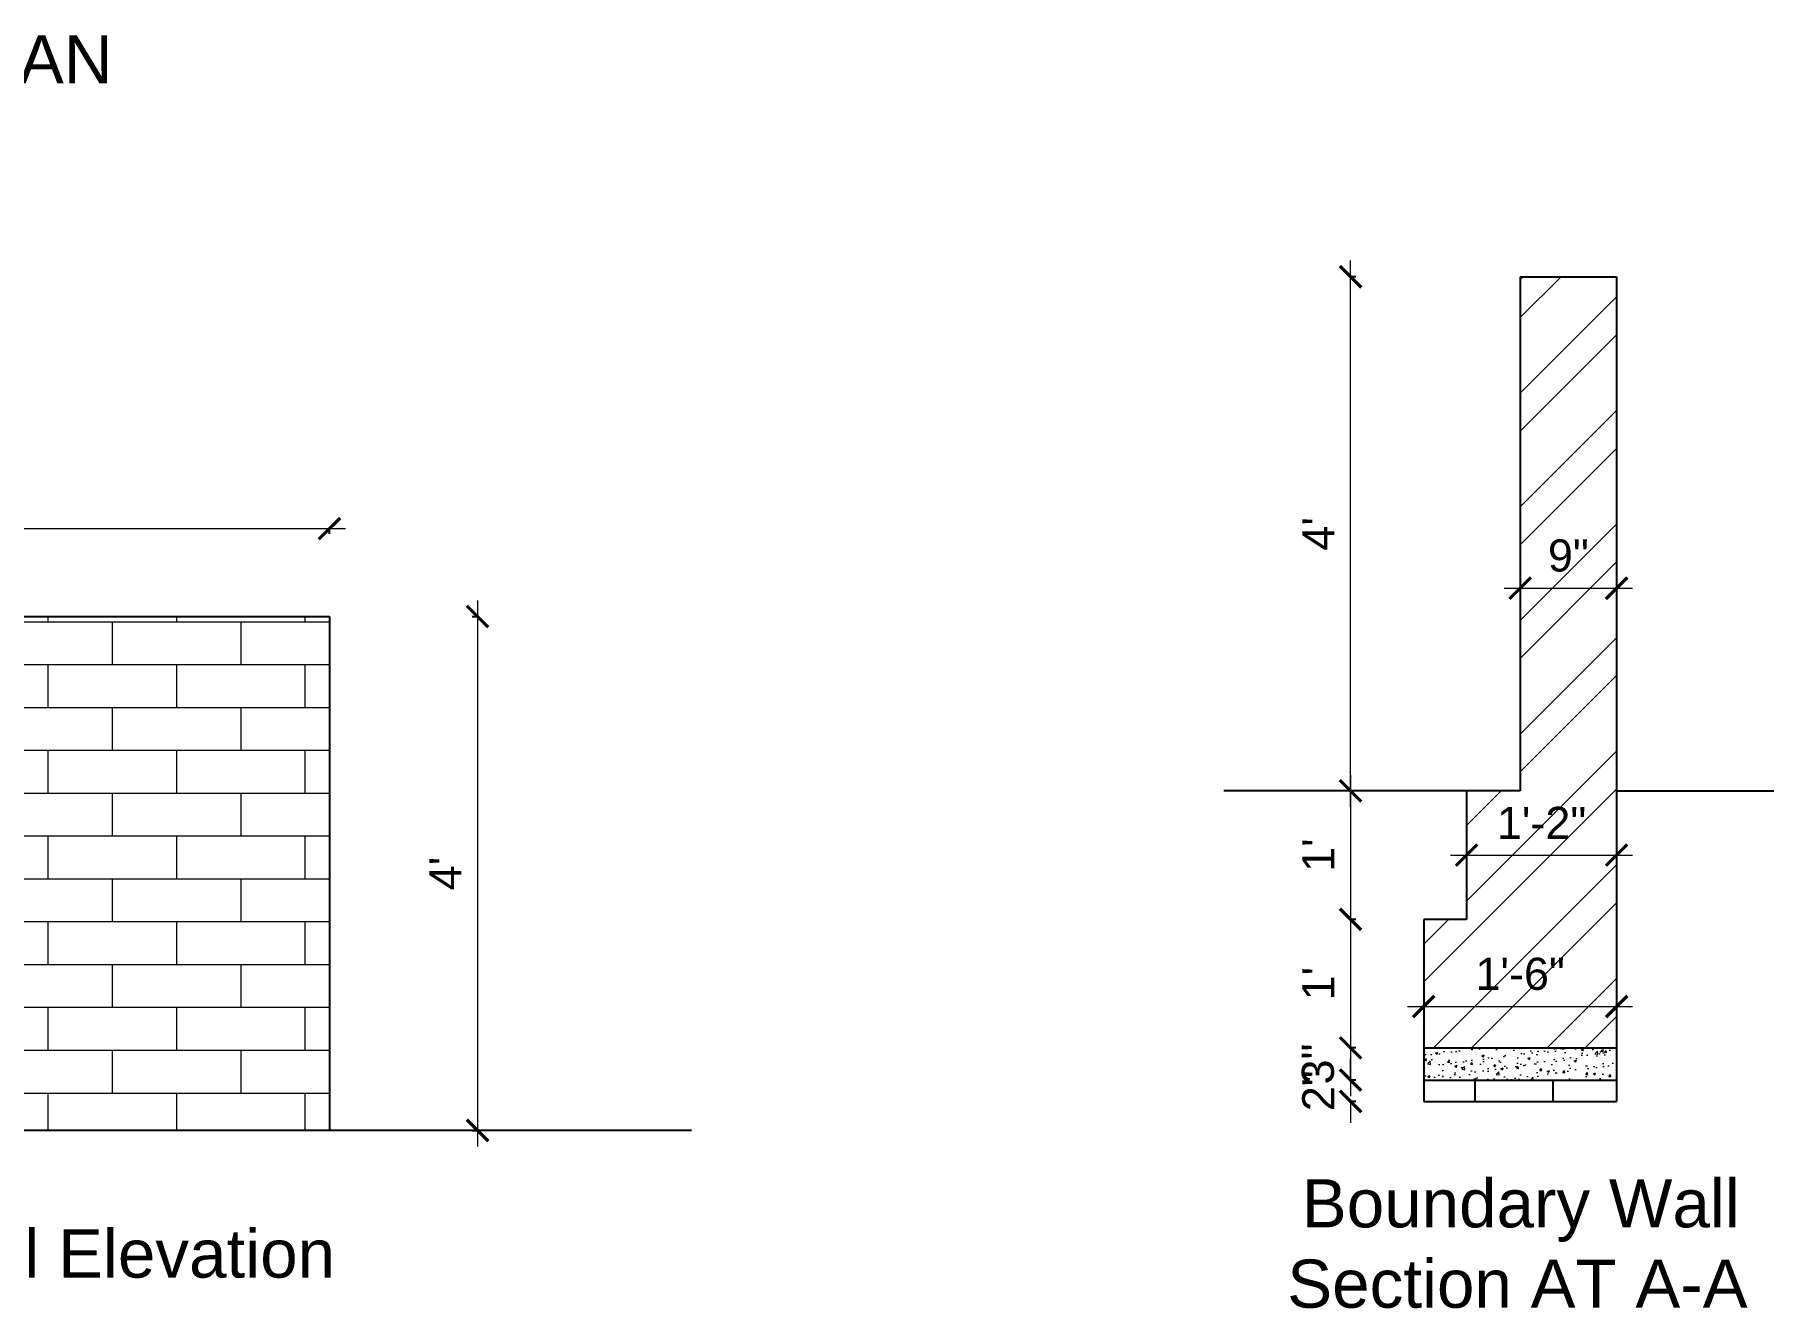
# Model space of a CAD drawing. Header units: inches. Extents: x -12071822 to 12321209, y -1222525 to 1319227.
# Drawn here: x 116787.4 to 117110.1, y 36946.3 to 37184.2 of the extents above; entities that cross this region are included whole.
import ezdxf

# ---------------------------------------------------------------- set-up
doc = ezdxf.new("R2010")
doc.units = ezdxf.units.IN
doc.header["$MEASUREMENT"] = 0
doc.header["$PDMODE"] = 35
for name, color, linetype, lineweight in [('Hatch', 9, 'Continuous', 9), ('TEXT', 255, 'Continuous', 35), ('Windows', 151, 'Continuous', 15)]:
    doc.layers.add(name, color=color, linetype=linetype, lineweight=lineweight)
doc.styles.get("Standard").update_dxf_attribs({"font": 'arial.ttf'})
doc.dimstyles.new('Copy(2) of Standard', dxfattribs={"dimtxt": 6, "dimasz": 4, "dimexe": 0, "dimexo": 6, "dimgap": 3, "dimtad": 1, "dimdec": 0, "dimlfac": 0.5, "dimzin": 0, "dimdsep": 46, "dimlunit": 4, "dimtxsty": 'Standard', "dimblk": 'ARCHTICK', "dimcen": 0.09, "dimdle": 3, "dimclrd": 256, "dimadec": 0, "dimazin": 0, "dimtfac": 1, "dimtdec": 0, "dimtofl": 0, "dimtmove": 0, "dimatfit": 3, "dimfxl": 1, "dimfxlon": 1, "dimtolj": 1, "dimtzin": 0, "dimlwd": -1, "dimarcsym": 0})

# ---------------------------------------------------------------- blocks, each defined once
blk = doc.blocks.new('_ArchTick')
at = {"color": 0, "linetype": 'ByBlock', "const_width": 0.15}
blk.add_lwpolyline([(-0.5, -0.5), (0.5, 0.5)], dxfattribs=at)
blk = doc.blocks.new('*D1612')
at = {"layer": 'Defpoints', "color": 0, "transparency": 16777216}
for p in [(116842.46, 37091.91), (116688.94, 36979.54), (116842.46, 36979.54)]:
    blk.add_point(p, dxfattribs=at)
at = {"layer": 'Windows', "transparency": 16777216}
blk.add_line((116685.94, 37091.91), (116845.46, 37091.91), dxfattribs=at)
at = {"layer": 'Windows', "color": 0, "lineweight": -2, "transparency": 16777216}
for p, q in [((116688.94, 37090.91), (116688.94, 37091.91)), ((116842.46, 37090.91), (116842.46, 37091.91))]:
    blk.add_line(p, q, dxfattribs=at)
at = {"layer": 'Windows', "transparency": 16777216, "xscale": 4, "yscale": 4, "zscale": 4, "rotation": 180}
blk.add_blockref('_ArchTick', (116688.94, 37091.91), dxfattribs=at)
at = {"layer": 'Windows', "transparency": 16777216, "xscale": 4, "yscale": 4, "zscale": 4}
blk.add_blockref('_ArchTick', (116842.46, 37091.91), dxfattribs=at)
at = {"layer": 'Windows', "color": 0, "lineweight": -2, "transparency": 16777216, "insert": (116765.7, 37097.97), "char_height": 6, "attachment_point": 5}
blk.add_mtext('\\A1;6\'-5"', dxfattribs=at)
blk = doc.blocks.new('*D1775')
at = {"layer": 'Defpoints', "color": 0, "transparency": 16777216}
for p in [(116688.94, 37075.51), (116688.94, 36979.54), (116870.1, 36979.54)]:
    blk.add_point(p, dxfattribs=at)
at = {"layer": 'Windows', "color": 0, "lineweight": -2, "transparency": 16777216}
for p, q in [((116869.1, 37075.51), (116870.1, 37075.51)), ((116869.1, 36979.54), (116870.1, 36979.54))]:
    blk.add_line(p, q, dxfattribs=at)
at = {"layer": 'Windows', "transparency": 16777216}
blk.add_line((116870.1, 37078.51), (116870.1, 36976.54), dxfattribs=at)
at = {"layer": 'Windows', "transparency": 16777216, "xscale": 4, "yscale": 4, "zscale": 4}
for p, rotation in [((116870.1, 37075.51), 90), ((116870.1, 36979.54), 270)]:
    blk.add_blockref('_ArchTick', p, dxfattribs=dict(at, rotation=rotation))
at = {"layer": 'Windows', "color": 0, "lineweight": -2, "transparency": 16777216, "insert": (116864.1, 37027.52), "char_height": 6, "attachment_point": 5, "rotation": 90}
blk.add_mtext("\\A1;4'", dxfattribs=at)
blk = doc.blocks.new('*D1776')
at = {"layer": 'Defpoints', "color": 0, "transparency": 16777216}
for p in [(117064.72, 37080.79), (117082.72, 37080.79), (117082.72, 37080.79)]:
    blk.add_point(p, dxfattribs=at)
at = {"layer": 'Windows', "transparency": 16777216}
blk.add_line((117061.72, 37080.79), (117085.72, 37080.79), dxfattribs=at)
at = {"layer": 'Windows', "transparency": 16777216, "xscale": 4, "yscale": 4, "zscale": 4, "rotation": 180}
blk.add_blockref('_ArchTick', (117064.72, 37080.79), dxfattribs=at)
at = {"layer": 'Windows', "transparency": 16777216, "xscale": 4, "yscale": 4, "zscale": 4}
blk.add_blockref('_ArchTick', (117082.72, 37080.79), dxfattribs=at)
at = {"layer": 'Windows', "color": 0, "lineweight": -2, "transparency": 16777216, "insert": (117073.72, 37086.86), "char_height": 6, "attachment_point": 5}
blk.add_mtext('\\A1;9"', dxfattribs=at)
blk = doc.blocks.new('*D1777')
at = {"layer": 'Defpoints', "color": 0, "transparency": 16777216}
for p in [(117054.72, 37030.95), (117082.72, 37030.95), (117082.72, 37030.95)]:
    blk.add_point(p, dxfattribs=at)
at = {"layer": 'Windows', "transparency": 16777216}
blk.add_line((117051.72, 37030.95), (117085.72, 37030.95), dxfattribs=at)
at = {"layer": 'Windows', "transparency": 16777216, "xscale": 4, "yscale": 4, "zscale": 4, "rotation": 180}
blk.add_blockref('_ArchTick', (117054.72, 37030.95), dxfattribs=at)
at = {"layer": 'Windows', "transparency": 16777216, "xscale": 4, "yscale": 4, "zscale": 4}
blk.add_blockref('_ArchTick', (117082.72, 37030.95), dxfattribs=at)
at = {"layer": 'Windows', "color": 0, "lineweight": -2, "transparency": 16777216, "insert": (117068.72, 37036.96), "char_height": 6, "attachment_point": 5}
blk.add_mtext('\\A1;1\'-2"', dxfattribs=at)
blk = doc.blocks.new('*D1778')
at = {"layer": 'Defpoints', "color": 0, "transparency": 16777216}
for p in [(117033.06, 37138.95), (117082.72, 37138.95), (117082.72, 37042.95)]:
    blk.add_point(p, dxfattribs=at)
at = {"layer": 'Windows', "transparency": 16777216}
blk.add_line((117033.06, 37039.95), (117033.06, 37141.95), dxfattribs=at)
at = {"layer": 'Windows', "color": 0, "lineweight": -2, "transparency": 16777216}
for p, q in [((117034.06, 37138.95), (117033.06, 37138.95)), ((117034.06, 37042.95), (117033.06, 37042.95))]:
    blk.add_line(p, q, dxfattribs=at)
at = {"layer": 'Windows', "transparency": 16777216, "xscale": 4, "yscale": 4, "zscale": 4}
for p, rotation in [((117033.06, 37138.95), 90), ((117033.06, 37042.95), 270)]:
    blk.add_blockref('_ArchTick', p, dxfattribs=dict(at, rotation=rotation))
at = {"layer": 'Windows', "color": 0, "lineweight": -2, "transparency": 16777216, "insert": (117027.06, 37090.95), "char_height": 6, "attachment_point": 5, "rotation": 90}
blk.add_mtext("\\A1;4'", dxfattribs=at)
blk = doc.blocks.new('*D1779')
at = {"layer": 'Defpoints', "color": 0, "transparency": 16777216}
for p in [(117054.72, 37042.95), (117033.06, 37018.95), (117046.72, 37018.95)]:
    blk.add_point(p, dxfattribs=at)
at = {"layer": 'Windows', "transparency": 16777216}
blk.add_line((117033.06, 37045.95), (117033.06, 37015.95), dxfattribs=at)
at = {"layer": 'Windows', "color": 0, "lineweight": -2, "transparency": 16777216}
for p, q in [((117034.06, 37042.95), (117033.06, 37042.95)), ((117034.06, 37018.95), (117033.06, 37018.95))]:
    blk.add_line(p, q, dxfattribs=at)
at = {"layer": 'Windows', "transparency": 16777216, "xscale": 4, "yscale": 4, "zscale": 4}
for p, rotation in [((117033.06, 37042.95), 90), ((117033.06, 37018.95), 270)]:
    blk.add_blockref('_ArchTick', p, dxfattribs=dict(at, rotation=rotation))
at = {"layer": 'Windows', "color": 0, "lineweight": -2, "transparency": 16777216, "insert": (117027.04, 37030.95), "char_height": 6, "attachment_point": 5, "rotation": 90}
blk.add_mtext("\\A1;1'", dxfattribs=at)
blk = doc.blocks.new('*D1780')
at = {"layer": 'Defpoints', "color": 0, "transparency": 16777216}
for p in [(117046.72, 37018.95), (117033.06, 36994.95), (117046.72, 36994.95)]:
    blk.add_point(p, dxfattribs=at)
at = {"layer": 'Windows', "transparency": 16777216}
blk.add_line((117033.06, 37021.95), (117033.06, 36991.95), dxfattribs=at)
at = {"layer": 'Windows', "color": 0, "lineweight": -2, "transparency": 16777216}
for p, q in [((117034.06, 37018.95), (117033.06, 37018.95)), ((117034.06, 36994.95), (117033.06, 36994.95))]:
    blk.add_line(p, q, dxfattribs=at)
at = {"layer": 'Windows', "transparency": 16777216, "xscale": 4, "yscale": 4, "zscale": 4}
for p, rotation in [((117033.06, 37018.95), 90), ((117033.06, 36994.95), 270)]:
    blk.add_blockref('_ArchTick', p, dxfattribs=dict(at, rotation=rotation))
at = {"layer": 'Windows', "color": 0, "lineweight": -2, "transparency": 16777216, "insert": (117027.04, 37006.95), "char_height": 6, "attachment_point": 5, "rotation": 90}
blk.add_mtext("\\A1;1'", dxfattribs=at)
blk = doc.blocks.new('*D1781')
at = {"layer": 'Defpoints', "color": 0, "transparency": 16777216}
for p in [(117046.72, 36994.95), (117033.06, 36988.95), (117046.72, 36988.95)]:
    blk.add_point(p, dxfattribs=at)
at = {"layer": 'Windows', "transparency": 16777216}
blk.add_line((117033.06, 36997.95), (117033.06, 36985.95), dxfattribs=at)
at = {"layer": 'Windows', "color": 0, "lineweight": -2, "transparency": 16777216}
for p, q in [((117034.06, 36994.95), (117033.06, 36994.95)), ((117034.06, 36988.95), (117033.06, 36988.95))]:
    blk.add_line(p, q, dxfattribs=at)
at = {"layer": 'Windows', "transparency": 16777216, "xscale": 4, "yscale": 4, "zscale": 4}
for p, rotation in [((117033.06, 36994.95), 90), ((117033.06, 36988.95), 270)]:
    blk.add_blockref('_ArchTick', p, dxfattribs=dict(at, rotation=rotation))
at = {"layer": 'Windows', "color": 0, "lineweight": -2, "transparency": 16777216, "insert": (117026.99, 36991.95), "char_height": 6, "attachment_point": 5, "rotation": 90}
blk.add_mtext('\\A1;3"', dxfattribs=at)
blk = doc.blocks.new('*D1782')
at = {"layer": 'Defpoints', "color": 0, "transparency": 16777216}
for p in [(117046.72, 36988.95), (117033.06, 36984.95), (117046.72, 36984.95)]:
    blk.add_point(p, dxfattribs=at)
at = {"layer": 'Windows', "transparency": 16777216}
for p, q in [((117033.06, 36988.95), (117033.06, 36992.95)), ((117033.06, 36984.95), (117033.06, 36980.95))]:
    blk.add_line(p, q, dxfattribs=at)
at = {"layer": 'Windows', "color": 0, "lineweight": -2, "transparency": 16777216}
for p, q in [((117034.06, 36988.95), (117033.06, 36988.95)), ((117034.06, 36984.95), (117033.06, 36984.95))]:
    blk.add_line(p, q, dxfattribs=at)
at = {"layer": 'Windows', "transparency": 16777216, "xscale": 4, "yscale": 4, "zscale": 4}
for p, rotation in [((117033.06, 36988.95), 270), ((117033.06, 36984.95), 90)]:
    blk.add_blockref('_ArchTick', p, dxfattribs=dict(at, rotation=rotation))
at = {"layer": 'Windows', "color": 0, "lineweight": -2, "transparency": 16777216, "insert": (117027.04, 36986.95), "char_height": 6, "attachment_point": 5, "rotation": 90}
blk.add_mtext('\\A1;2"', dxfattribs=at)
blk = doc.blocks.new('*D1783')
at = {"layer": 'Defpoints', "color": 0, "transparency": 16777216}
for p in [(117046.72, 37006.31), (117082.72, 37006.31), (117082.72, 37002.68)]:
    blk.add_point(p, dxfattribs=at)
at = {"layer": 'Windows', "transparency": 16777216}
blk.add_line((117043.72, 37002.68), (117085.72, 37002.68), dxfattribs=at)
at = {"layer": 'Windows', "transparency": 16777216, "xscale": 4, "yscale": 4, "zscale": 4, "rotation": 180}
blk.add_blockref('_ArchTick', (117046.72, 37002.68), dxfattribs=at)
at = {"layer": 'Windows', "transparency": 16777216, "xscale": 4, "yscale": 4, "zscale": 4}
blk.add_blockref('_ArchTick', (117082.72, 37002.68), dxfattribs=at)
at = {"layer": 'Windows', "color": 0, "lineweight": -2, "transparency": 16777216, "insert": (117064.72, 37008.74), "char_height": 6, "attachment_point": 5}
blk.add_mtext('\\A1;1\'-6"', dxfattribs=at)

msp = doc.modelspace()

# ---------------------------------------------------------------- hatches: boundary and pattern name
at = {"layer": 'Hatch'}
h = msp.add_hatch(dxfattribs=at)
h.set_pattern_fill('ANSI32', color=256, scale=40)
h.set_pattern_definition([(45, (-100124.303, -39491.942), (-10.6066017, 10.6066017), []), (45, (-100117.231, -39491.942), (-10.6066017, 10.6066017), [])])
h.paths.add_polyline_path([(117082.72, 37138.95), (117064.72, 37138.95), (117064.72, 37042.95), (117054.72, 37042.95), (117054.72, 37018.95), (117046.72, 37018.95), (117046.72, 36994.95), (117082.72, 36994.95)])
h = msp.add_hatch(dxfattribs=at)
h.set_pattern_fill('AR-CONC', color=256, scale=0.6)
h.set_pattern_definition([(50, (-100124.3025, -39491.9416), (4.303561096, -0.37651281), [0.45, -4.95]), (355, (-100124.3025, -39491.9416), (-0.832508, 4.5131528), [0.36, -3.96]), (100.4514445, (-100123.944, -39491.973), (3.47105308, 4.136639946), [0.38244115, -4.20685267]), (46.1842, (-100124.3025, -39490.7416), (6.40344798, -0.99311568), [0.675, -7.425]), (96.6356355, (-100123.769, -39490.8243), (5.60797167, 5.8447116), [0.57366205, -6.31028256]), (351.184164, (-100124.3025, -39490.7416), (5.60797167, 5.8447116), [0.54, -5.94]), (21, (-100123.7025, -39491.0416), (3.58144231, -2.415713344), [0.45, -4.95]), (326, (-100123.7025, -39491.0416), (1.45989199, 4.35090027), [0.36, -3.96]), (71.4514447, (-100123.404, -39491.243), (5.04133426, 1.93518692), [0.38244114, -4.20685267]), (37.5, (-100124.3025, -39491.9416), (0.072959132, 1.997363123), [0, -3.912, 0, -4.02, 0, -3.975]), (7.5, (-100124.3025, -39491.9416), (1.578417225, 2.366470271), [0, -2.292, 0, -3.822, 0, -1.515]), (327.5, (-100125.6405, -39491.9416), (3.202934617, -0.13532923), [0, -1.5, 0, -4.68, 0, -6.21]), (317.5, (-100126.2405, -39491.9416), (3.499117016, 0.600629894), [0, -1.95, 0, -3.108, 0, -4.41])])
h.paths.add_polyline_path([(117082.72, 36988.95), (117082.72, 36994.95), (117046.72, 36994.95), (117046.72, 36988.95)])
at = {"layer": 'Windows'}
h = msp.add_hatch(dxfattribs=at)
h.set_pattern_fill('AR-BRSTD', color=256, scale=3)
h.set_pattern_definition([(0, (7709.9555, -178.128), (0, 8.001), []), (90, (7709.955, -178.128), (-12, 8.001), [8.001, -8.001])])
h.paths.add_polyline_path([(116688.94, 36979.54), (116842.46, 36979.54), (116842.46, 37075.51), (116688.94, 37075.51)])

# ---------------------------------------------------------------- linework, layer by layer
at = {"layer": 'Windows', "lineweight": -2}
for p, q in [((117064.72, 37138.95), (117082.72, 37138.95)), ((117064.72, 37138.95), (117064.72, 37042.95)), ((117082.72, 37138.95), (117082.72, 36984.95)), ((116688.94, 37075.51), (116842.46, 37075.51)), ((116842.46, 37075.51), (116842.46, 36979.54)), ((117054.72, 37042.95), (117009.44, 37042.95)), ((117064.72, 37042.95), (117054.72, 37042.95)), ((117054.72, 37042.95), (117054.72, 37018.95)), ((117082.72, 37042.95), (117135.53, 37042.95)), ((117054.72, 37018.95), (117046.72, 37018.95)), ((117046.72, 37018.95), (117046.72, 36984.95)), ((117046.72, 36994.95), (117082.72, 36994.95)), ((117046.72, 36988.95), (117082.72, 36988.95)), ((117056.23, 36988.95), (117056.23, 36984.95)), ((117070.83, 36988.95), (117070.83, 36984.95)), ((117046.72, 36984.95), (117082.72, 36984.95)), ((116910.02, 36979.54), (116539.52, 36979.54))]:
    msp.add_line(p, q, dxfattribs=at)

# ---------------------------------------------------------------- texts
at = {"layer": 'TEXT', "char_height": 9}
for s, width, gutter_width, heights, insert, attachment_point in [('\\pi27.96353;SECOND & THIRD FLOOR PLAN', 245.0498, 2.25, [37.88], (116583.32, 37174.91), 7), ('\\pi224.67566;Boundary Wall\\P\\pi221.95294;Section AT A-A', 529.3077, 4.86, [81.82], (116799.29, 36970.43), 1), ('West Wall Elevation', 179.408, 4.86, [0], (116843.52, 36961.05), 3)]:
    msp.add_mtext_dynamic_manual_height_columns(s, width=width, gutter_width=gutter_width, heights=heights, dxfattribs=dict(at, insert=insert, attachment_point=attachment_point))

# ---------------------------------------------------------------- dimensions: what is measured, and where the dimension line sits
at = {"layer": 'Windows', "lineweight": -2}
for base, p1, p2, angle, picture, middle in [((117033.06, 37138.95), (117082.72, 37042.95), (117082.72, 37138.95), 90, '*D1778', (117027.06, 37090.95)), ((116842.46, 37091.91), (116688.94, 36979.54), (116842.46, 36979.54), 180, '*D1612', (116765.7, 37097.97)), ((116870.1, 36979.54), (116688.94, 37075.51), (116688.94, 36979.54), 90, '*D1775', (116864.1, 37027.52)), ((117033.06, 37018.95), (117054.72, 37042.95), (117046.72, 37018.95), 90, '*D1779', (117027.04, 37030.95)), ((117033.06, 36994.95), (117046.72, 37018.95), (117046.72, 36994.95), 90, '*D1780', (117027.04, 37006.95))]:
    dim = msp.add_linear_dim(base=base, p1=p1, p2=p2, angle=angle, dimstyle='Copy(2) of Standard', dxfattribs=at)
    dim.commit()
    dim.dimension.update_dxf_attribs({"geometry": picture, "text_midpoint": middle})
for base, p1, p2, picture, middle in [((117082.72, 37080.79), (117064.72, 37080.79), (117082.72, 37080.79), '*D1776', (117073.72, 37080.79)), ((117082.72, 37030.95), (117054.72, 37030.95), (117082.72, 37030.95), '*D1777', (117068.72, 37030.95))]:
    dim = msp.add_linear_dim(base=base, p1=p1, p2=p2, dimstyle='Copy(2) of Standard', dxfattribs=at)
    dim.commit()
    dim.dimension.update_dxf_attribs({"geometry": picture, "text_midpoint": middle, "dimtype": 160})
dim = msp.add_linear_dim(base=(117082.72, 37002.68), p1=(117046.72, 37006.31), p2=(117082.72, 37006.31), dimstyle='Copy(2) of Standard', dxfattribs=at)
dim.commit()
dim.dimension.update_dxf_attribs({"geometry": '*D1783', "text_midpoint": (117064.72, 37008.74)})
for base, p1, p2, picture, middle in [((117033.06, 36988.95), (117046.72, 36994.95), (117046.72, 36988.95), '*D1781', (117033.06, 36991.95)), ((117033.06, 36984.95), (117046.72, 36988.95), (117046.72, 36984.95), '*D1782', (117033.06, 36986.95))]:
    dim = msp.add_linear_dim(base=base, p1=p1, p2=p2, angle=90, dimstyle='Copy(2) of Standard', dxfattribs=at)
    dim.commit()
    dim.dimension.update_dxf_attribs({"geometry": picture, "text_midpoint": middle, "dimtype": 160})

doc.saveas('drawing.dxf')
